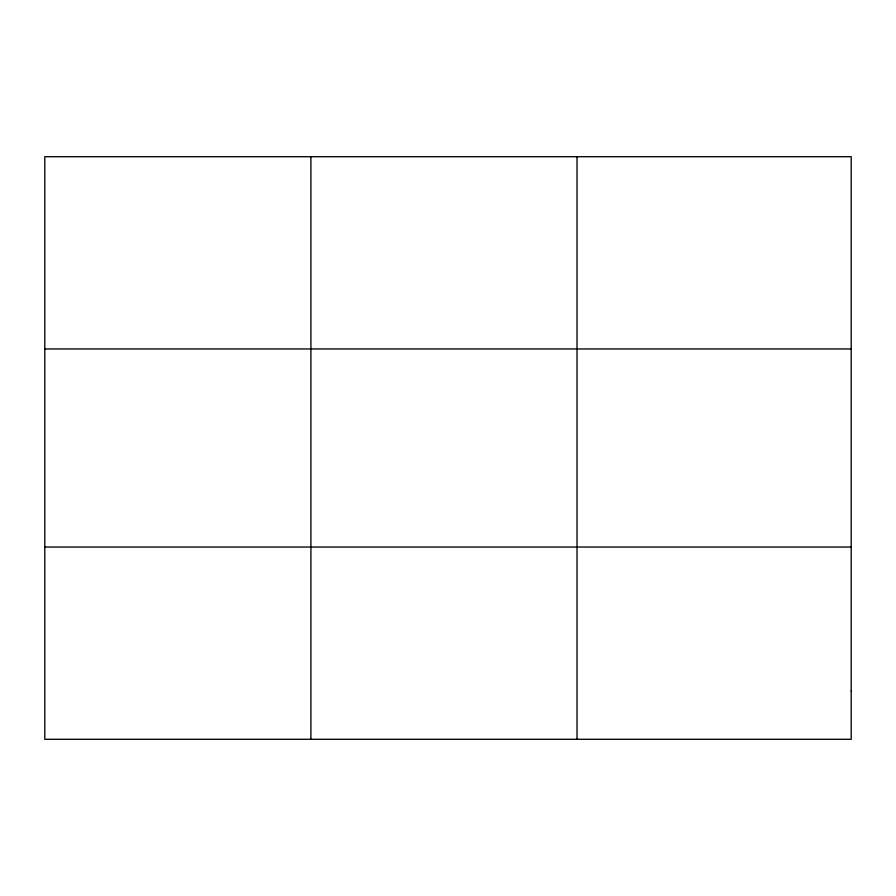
<?xml version="1.0" encoding="UTF-8"?>
<svg xmlns="http://www.w3.org/2000/svg" width="896" height="896" viewBox="0 0 896 896"><rect width="100%" height="100%" fill="white"/><g stroke="black" fill="none" stroke-linecap="round" stroke-linejoin="round"><path stroke-width="1.34" d="M310.912 156.71L310.912 739.29M577.024 156.71L577.024 739.29M44.8 348.958L851.2 348.958M44.8 547.042L851.2 547.042M851.2 691.219L851.2 739.29L44.8 739.29L44.8 156.71L851.2 156.71L851.2 691.219"/></g></svg>
